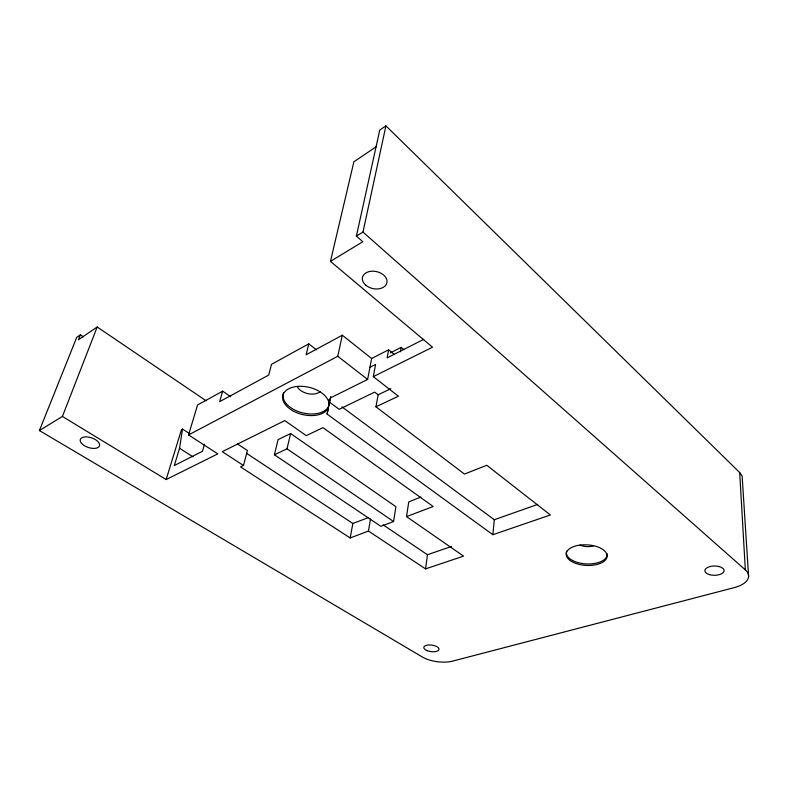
<?xml version="1.0" encoding="UTF-8"?>
<svg xmlns="http://www.w3.org/2000/svg" width="788" height="788" viewBox="0 0 788 788"><rect width="100%" height="100%" fill="white"/><g stroke="black" fill="none" stroke-linecap="round" stroke-linejoin="round"><path stroke-width="1.18" d="M390.868 388.681L378.141 394.808L375.955 406.805L464.467 474.071L486.787 465.275L550.398 514.968L492.864 534.707L494.293 519.735L341.943 406.874M237.405 443.89L247.393 450.5L243.492 465.481L240.527 466.9L350.187 537.968L368.429 531.053L425.55 568.877L427.46 554.732L451.475 546.448M425.55 568.877L463.58 556.141L406.529 516.613L408.745 501.897L420.891 497.08M204.496 444.274L202.467 451.297L174.296 465.541L179.556 448.283L182.53 429.076L189.76 433.755M393.576 521.518L395.921 506.714L290.614 433.538L278.085 439.596L274.411 454.784L380.89 526.335L393.576 521.518L287.019 448.825L274.411 454.784M368.429 531.053L370.508 519.026M400.432 351.812L401.2 347.38L404.047 349.724M393.951 354.137L388.612 349.813L387.164 357.851L423.786 339.323M350.187 537.968L352.847 523.488L368.666 517.48M375.955 406.805L398.373 396.206L373.295 376.625L375.59 364.44L369.946 367.287M283.542 392.946A23.591 14.017 13.2 0 0 300.898 412.439A23.591 14.017 13.2 0 0 328.675 406.204L330.261 398.009L367.622 379.442L371.631 358.501L388.612 349.813M492.864 534.707L327.089 414.114L328.33 407.8A23.61 13.997 13.2 0 1 291.166 409.79A23.61 13.997 13.2 0 1 295.727 386.613A23.61 13.997 13.2 0 1 329.039 404.224L329.384 402.619A23.591 14.017 13.2 0 0 328.872 399.752M327.089 414.114L330.763 396.472M373.295 376.625L432.514 347.203L330.448 261.36L362.825 241.739L356.393 236.104L362.982 232.066L385.923 125.863L739.686 472.534L742.119 475.942L748.6 576.52M739.686 472.534L745.34 569.882A27.284 13.061 -0.2 0 1 734.288 587.612L452.568 661.132A21.778 9.279 7.4 0 1 422.407 657.034L39.4 430.563L62.41 416.448L166.15 479.547L217.823 453.868L188.539 434.927L337.766 356.284L342.297 335.205L371.631 358.501M356.393 236.104L379.757 130.079L385.923 125.863M330.448 261.36L353.891 161.767L376.26 146.716M287.019 448.825L290.614 433.538M316.461 349.793L308.738 343.864L306.148 354.787L342.297 335.205M230.717 396.709L222.679 391.153L219.665 401.653L268.708 375.078L271.496 364.332L308.738 343.864M188.539 434.927L197.571 404.953L222.679 391.153M166.15 479.547L181.476 429.637L182.53 429.076M62.41 416.448L97.2 327L206.17 400.816M83.43 336.9L80.356 334.851L78.386 339.795L97.2 327M39.4 430.563L76.732 337.333L80.356 334.851M390.405 352.866L401.2 347.38M406.529 516.613L433.203 506.507L322.991 427.657L306.236 435.626L284.793 420.595L222.246 451.672L243.492 465.481M494.293 519.735L537.652 504.428M179.556 448.283L193.04 456.833M246.486 453.287L352.847 523.488M383.037 524.788L427.46 554.732M329.62 402.274L339.165 409.307L374.655 392.119L378.141 394.808M337.766 356.284L367.622 379.442M362.982 232.066L745.34 569.882M607.115 553.777A20.419 10.303 3.1 0 1 585.77 563.893A20.419 10.303 3.1 0 1 566.641 551.117M593.403 545.897A11.012 5.664 3 0 1 580.116 545.04A20.439 10.293 3.1 0 0 573.26 562.346A20.439 10.293 3.1 0 0 606.74 557.973A20.439 10.293 3.1 0 0 580.126 545.129M320.224 391.488A12.707 7.673 13.4 0 1 308.019 393.685A12.707 7.673 13.4 0 1 297.352 386.652M365.691 285.108A12.5 8.688 12.5 0 0 386.504 283.946A12.5 8.688 12.5 0 0 371.847 271.21A12.5 8.688 12.5 0 0 365.691 285.108M709.555 574.639A9.604 4.639 -0.1 0 0 724.093 570.709A9.604 4.639 -0.1 0 0 709.83 566.602A9.604 4.639 -0.1 0 0 709.555 574.639M82.523 444.343A10.126 5.092 18.2 0 0 99.111 446.589A10.126 5.092 18.2 0 0 88.079 437.025A10.126 5.092 18.2 0 0 82.523 444.343M427.145 650.652A7.663 3.29 7.5 0 0 438.995 649.41A7.663 3.29 7.5 0 0 428.071 645.027A7.663 3.29 7.5 0 0 427.145 650.652"/></g></svg>
